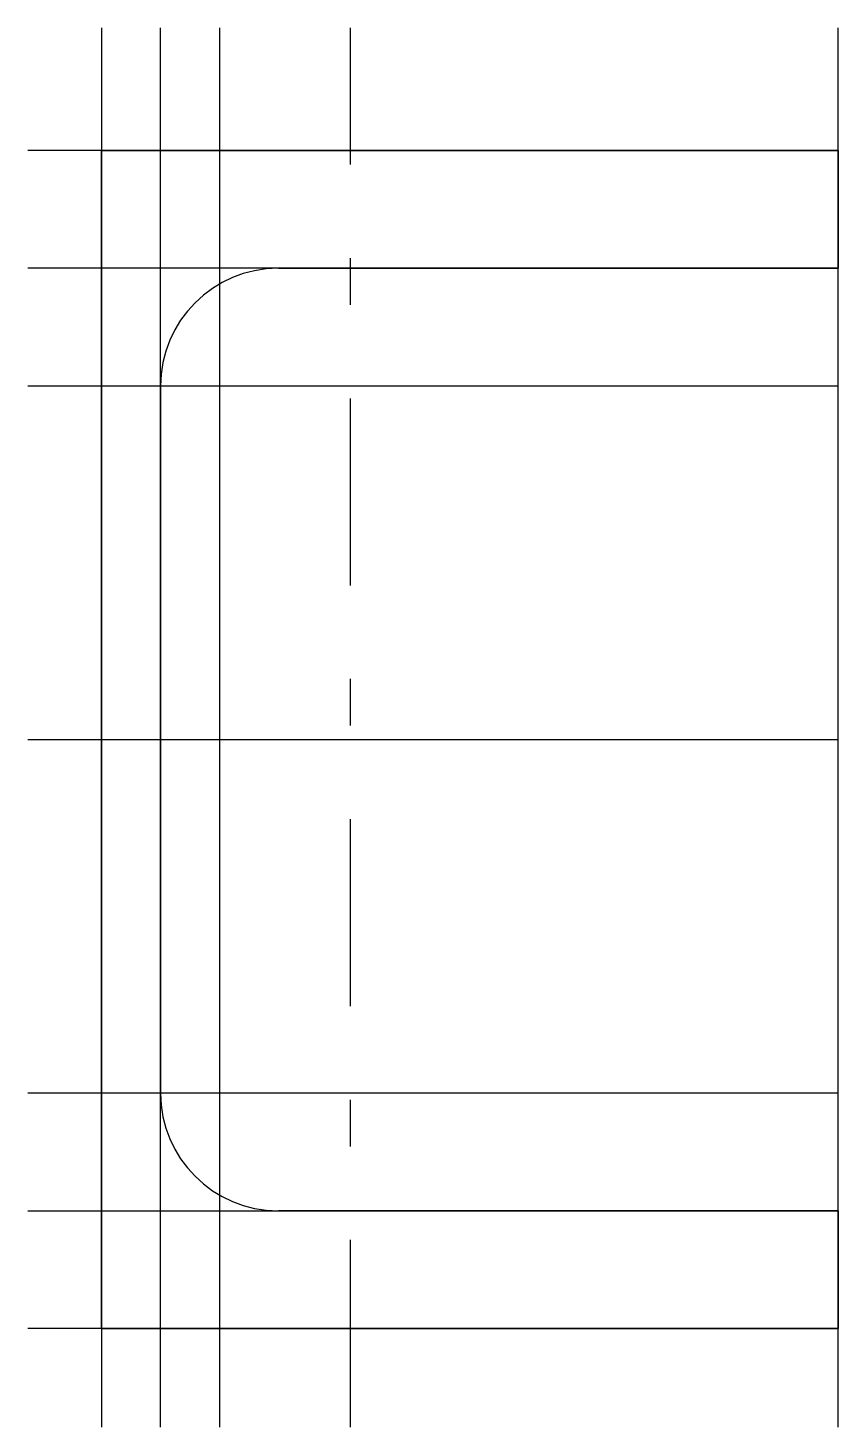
# Model space of a CAD drawing. Extents: x -5 to 50, y -46.7 to 48.3.
import ezdxf

# ---------------------------------------------------------------- set-up
doc = ezdxf.new("R2010")
doc.units = 0
doc.linetypes.add('CENTER', pattern=[28.575, 12.7, -6.35, 3.175, -6.35])
doc.layers.get('0').update_dxf_attribs({"linetype": 'CONTINUOUS'})

msp = doc.modelspace()

# ---------------------------------------------------------------- linework, layer by layer
at = {"linetype": 'CONTINUOUS'}
for p, q in [((0, 48.32), (0, -46.68)), ((4, -46.68), (4, 48.32)), ((8, 48.32), (8, -46.68)), ((50, -46.68), (50, 48.32)), ((50, 40), (-5, 40)), ((50, 40), (0, 40)), ((0, 40), (0, -40)), ((0, -40), (0, 40)), ((0, 40), (50, 40)), ((50, 32), (50, 40)), ((50, 40), (50, 32)), ((50, 32), (-5, 32)), ((12, 32), (50, 32)), ((50, 32), (12, 32)), ((50, 24), (-5, 24)), ((4, -24), (4, 24)), ((4, 24), (4, -24)), ((-5, 0), (50, 0)), ((50, -24), (-5, -24)), ((-5, -32), (50, -32)), ((50, -32), (12, -32)), ((12, -32), (50, -32)), ((50, -40), (50, -32)), ((50, -32), (50, -40)), ((50, -40), (-5, -40)), ((0, -40), (50, -40)), ((50, -40), (0, -40))]:
    msp.add_line(p, q, dxfattribs=at)
at = {"linetype": 'CENTER'}
for p, q in [((16.9, -46.68), (16.9, 48.32)), ((-5, 0), (50, 0))]:
    msp.add_line(p, q, dxfattribs=at)
at = {"linetype": 'CONTINUOUS'}
for centre, start, end in [((12, 24), 90, 180), ((12, 24), 90, 180), ((12, -24), 180, 270), ((12, -24), 180, 270)]:
    msp.add_arc(centre, 8, start, end, dxfattribs=at)

doc.saveas('drawing.dxf')
